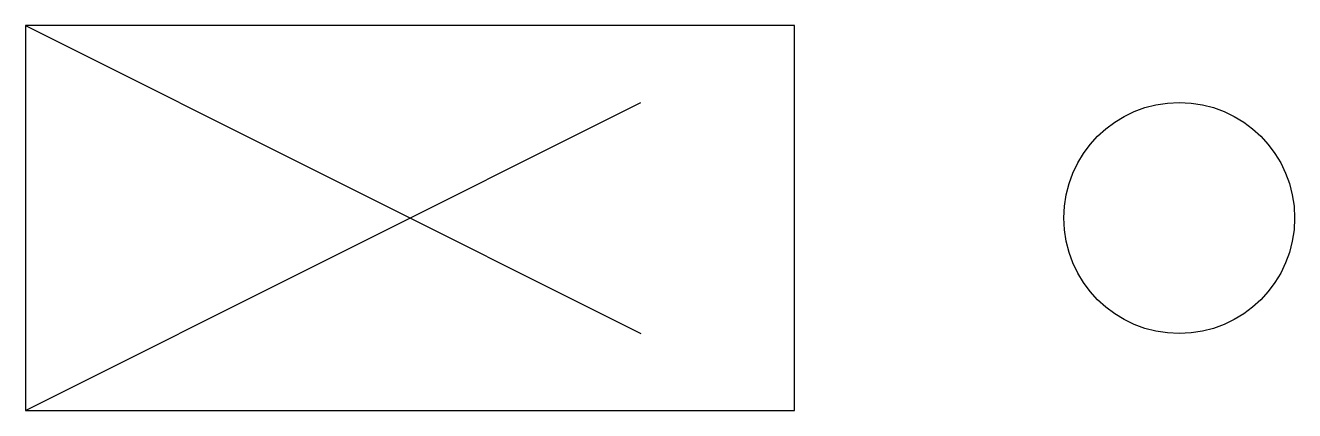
# Model space of a CAD drawing. Header units: millimetres. Extents: x 0 to 330, y 0 to 100.
import ezdxf

# ---------------------------------------------------------------- set-up
doc = ezdxf.new("R2010")
doc.units = ezdxf.units.MM
doc.layers.get('0').update_dxf_attribs({"linetype": 'CONTINUOUS'})

msp = doc.modelspace()

# ---------------------------------------------------------------- linework, layer by layer
at = {"color": 7}
for p, q in [((200, 100), (0, 100)), ((0, 100), (0, 0)), ((0, 100), (160, 20)), ((200, 0), (200, 100)), ((0, 0), (160, 80)), ((0, 0), (200, 0))]:
    msp.add_line(p, q, dxfattribs=at)
msp.add_circle((300, 50), 30, dxfattribs=at)

doc.saveas('drawing.dxf')
